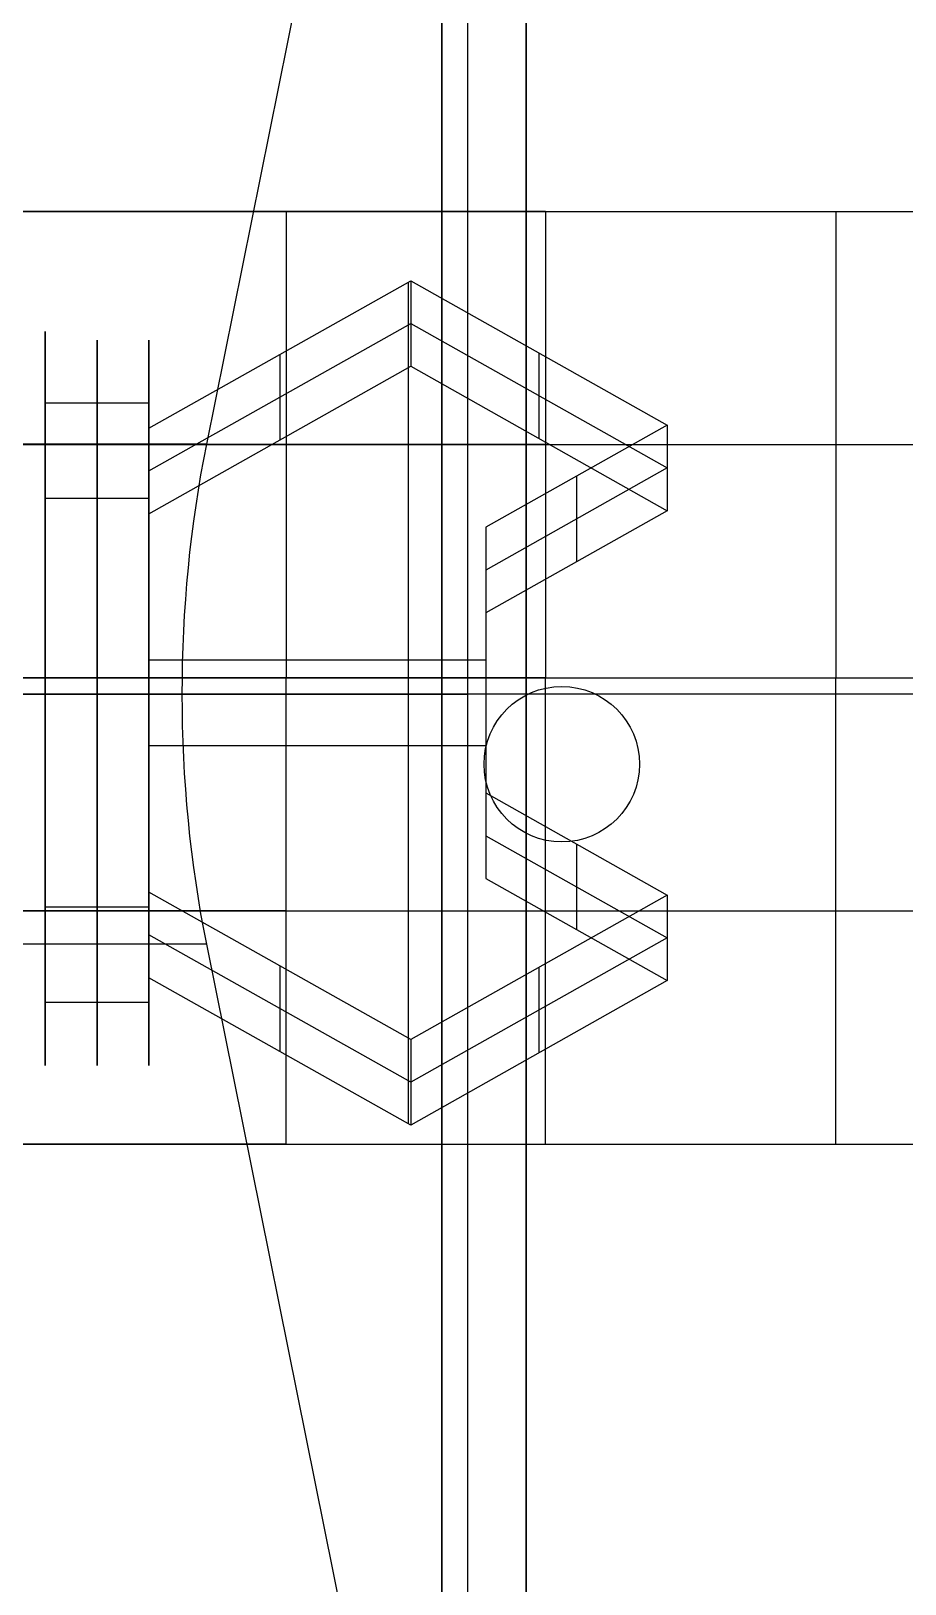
# Model space of a CAD drawing. Header units: millimetres. Extents: x -1736 to -633, y -290 to 351.
# Drawn here: x -728.6 to -694.9, y 115.7 to 175.6 of the extents above; entities that cross this region are included whole.
import ezdxf

# ---------------------------------------------------------------- set-up
doc = ezdxf.new("R2010")
doc.units = ezdxf.units.MM
doc.header["$MEASUREMENT"] = 0
doc.layers.add('The Irrigation System', color=7, linetype='Continuous', true_color=0x04feff)
doc.layers.add('The Wooden Frame', color=7, linetype='Continuous', true_color=0xd8b17e)

msp = doc.modelspace()

# ---------------------------------------------------------------- linework, layer by layer
at = {"layer": 'The Irrigation System'}
for p, q in [((-711.736, 300, 110.11), (-711.736, 0, 110.11)), ((-711.736, 300, -189.89), (-711.736, 0, -189.89)), ((-711.736, 300, -39.89), (-711.736, 0, -39.89)), ((-712.736, 299, 110.11), (-712.736, 1, 110.11)), ((-712.736, 1, -188.89), (-712.736, 299, -188.89)), ((-712.736, 299, -39.89), (-712.736, 1, -39.89)), ((-724.034, 160.274, 199.422), (-713.934, 165.964, 207.768)), ((-714.034, 165.908, 207.685), (-714.034, 136.729, 164.89)), ((-713.934, 165.964, 207.768), (-713.934, 162.659, 210.021)), ((-713.934, 165.964, 207.768), (-704.034, 160.387, 199.589)), ((-724.034, 158.622, 200.549), (-713.934, 164.312, 208.894)), ((-713.934, 164.312, 208.894), (-704.034, 158.735, 200.715)), ((-718.984, 163.119, 203.595), (-718.984, 159.814, 205.848)), ((-708.984, 163.176, 203.678), (-708.984, 159.871, 205.932)), ((-724.034, 156.969, 201.676), (-713.934, 162.659, 210.021)), ((-714.034, 162.603, 209.938), (-714.034, 133.424, 167.143)), ((-713.934, 162.659, 210.021), (-704.034, 157.083, 201.842)), ((-724.034, 161.233, 179.527), (-728.034, 161.233, 179.527)), ((-728.034, 161.233, 179.527), (-728.034, 138.099, 195.301)), ((-724.034, 161.233, 179.527), (-724.034, 151.318, 186.287)), ((-724.034, 160.274, 199.422), (-724.034, 156.969, 201.676)), ((-724.034, 159.124, 197.736), (-724.034, 160.274, 199.422)), ((-704.034, 160.387, 199.589), (-711.034, 156.444, 193.805)), ((-704.034, 160.387, 199.589), (-704.034, 157.083, 201.842)), ((-724.034, 143.513, 174.839), (-724.034, 159.124, 197.736)), ((-724.034, 157.553, 198.981), (-724.034, 158.622, 200.549)), ((-704.034, 158.735, 200.715), (-711.034, 154.792, 194.932)), ((-707.534, 158.416, 196.697), (-707.534, 155.111, 198.95)), ((-724.034, 157.553, 198.981), (-728.034, 157.553, 198.981)), ((-728.034, 141.779, 175.847), (-728.034, 157.553, 198.981)), ((-704.034, 157.083, 201.842), (-711.034, 153.139, 196.058)), ((-724.034, 155.819, 199.989), (-724.034, 156.969, 201.676)), ((-711.034, 156.444, 193.805), (-711.034, 146.193, 178.77)), ((-711.034, 156.444, 193.805), (-711.034, 153.139, 196.058)), ((-724.034, 140.208, 177.092), (-724.034, 155.819, 199.989)), ((-711.034, 154.792, 194.932), (-711.034, 144.54, 179.896)), ((-711.034, 153.139, 196.058), (-711.034, 142.888, 181.023)), ((-711.034, 151.318, 186.287), (-724.034, 151.318, 186.287)), ((-711.034, 151.318, 186.287), (-711.034, 148.013, 188.541)), ((-1311.736, 150, -189.89), (-711.736, 150, -189.89)), ((-1310.736, 150, -188.89), (-712.736, 150, -188.89)), ((-728.034, 150.002, 201.505), (-732.034, 150.002, 201.505)), ((-712.736, 150, 110.11), (-712.736, 150, -188.89)), ((-712.736, 150, 110.11), (-711.736, 150, 110.11)), ((-711.736, 150, 110.11), (-711.736, 150, -189.89)), ((-724.034, 148.013, 188.541), (-724.034, 138.099, 195.301)), ((-711.034, 148.013, 188.541), (-724.034, 148.013, 188.541)), ((-711.034, 146.193, 178.77), (-711.034, 142.888, 181.023)), ((-711.034, 146.193, 178.77), (-704.034, 142.249, 172.986)), ((-711.034, 144.54, 179.896), (-704.034, 140.597, 174.113)), ((-707.534, 144.221, 175.878), (-707.534, 140.916, 178.131)), ((-724.034, 142.363, 173.152), (-724.034, 143.513, 174.839)), ((-711.034, 142.888, 181.023), (-704.034, 138.944, 175.239)), ((-713.934, 136.673, 164.807), (-724.034, 142.363, 173.152)), ((-724.034, 142.363, 173.152), (-724.034, 139.058, 175.405)), ((-704.034, 142.249, 172.986), (-713.934, 136.673, 164.807)), ((-704.034, 142.249, 172.986), (-704.034, 138.944, 175.239)), ((-724.034, 141.779, 175.847), (-728.034, 141.779, 175.847)), ((-724.034, 140.71, 174.279), (-724.034, 141.779, 175.847)), ((-713.934, 135.02, 165.933), (-724.034, 140.71, 174.279)), ((-704.034, 140.597, 174.113), (-713.934, 135.02, 165.933)), ((-724.034, 139.058, 175.405), (-724.034, 140.208, 177.092)), ((-718.984, 139.518, 168.979), (-718.984, 136.213, 171.233)), ((-708.984, 139.461, 168.896), (-708.984, 136.156, 171.15)), ((-713.934, 133.368, 167.06), (-724.034, 139.058, 175.405)), ((-704.034, 138.944, 175.239), (-713.934, 133.368, 167.06)), ((-724.034, 138.099, 195.301), (-728.034, 138.099, 195.301)), ((-713.934, 136.673, 164.807), (-713.934, 133.368, 167.06))]:
    msp.add_line(p, q, dxfattribs=at)
at = {"layer": 'The Irrigation System', "extrusion": (1, 0, 0)}
for centre in [(150.002, 187.505, -728.034), (149.666, 187.414, -728.034), (149.666, 187.414, -726.034)]:
    msp.add_circle(centre, 14, dxfattribs=at)
at = {"layer": 'The Irrigation System', "extrusion": (1, 1.04219e-13, 1.83141e-14)}
msp.add_arc((149.666, 187.414, -724.034), 14, 243.92633, 47.49991, dxfattribs=at)
at = {"layer": 'The Irrigation System', "extrusion": (1, -2.28883e-11, -3.15321e-11)}
msp.add_arc((149.666, 187.414, -724.034), 14, 47.49991, 55.71312, dxfattribs=at)
at = {"layer": 'The Irrigation System', "extrusion": (1, -2.71888e-11, -4.6301e-11)}
msp.add_arc((149.666, 187.414, -724.034), 14, 55.71312, 63.92633, dxfattribs=at)
at = {"layer": 'The Irrigation System', "extrusion": (1, 3.13104e-14, -2.1348e-14)}
msp.add_arc((149.666, 187.414, -724.034), 14, 63.92633, 227.49991, dxfattribs=at)
at = {"layer": 'The Irrigation System', "extrusion": (1, -2.94619e-12, -3.26157e-12)}
msp.add_arc((149.666, 187.414, -724.034), 14, 227.49991, 243.92633, dxfattribs=at)
at = {"layer": 'The Wooden Frame'}
for p, q in [((-721.805, 159.653, -307.467), (-696.156, 287.035, -272.591)), ((-721.805, 159.653, -307.467), (-696.156, 287.035, -272.591)), ((-709.477, 287, -748.91), (-709.477, 13, -748.91)), ((-709.477, 13, -688.91), (-709.477, 287, -688.91)), ((-708.736, 168.635, 1189.201), (-1316.736, 168.635, 1189.201)), ((-1306.736, 168.635, 1149.201), (-718.736, 168.635, 1149.201)), ((-718.736, 168.635, 1149.201), (-718.736, 150.635, 1149.201)), ((-708.736, 168.635, 1189.201), (-708.736, 150.635, 1189.201)), ((-697.522, 168.635, 1140.414), (-697.522, 150.635, 1140.414)), ((-708.736, 159.635, 1189.201), (-1316.736, 159.635, 1189.201)), ((-1306.736, 159.635, 1149.201), (-718.736, 159.635, 1149.201)), ((-721.805, 159.653, -307.467), (-736.305, 159.653, -296.802)), ((-721.805, 159.653, -307.467), (-736.305, 159.653, -296.802)), ((-718.736, 150.635, 1149.201), (-852.736, 150.635, 1149.201)), ((-852.736, 150.635, 1189.201), (-708.736, 150.635, 1189.201)), ((-708.736, 150.635, 1189.201), (-852.736, 150.635, 1189.201)), ((-852.736, 150.635, 1149.201), (-718.736, 150.635, 1149.201)), ((-718.736, 132.635, 1149.201), (-718.736, 150.635, 1149.201)), ((-708.736, 132.635, 1189.201), (-708.736, 150.635, 1189.201)), ((-697.522, 132.635, 1140.414), (-697.522, 150.635, 1140.414)), ((-673.236, 150, 276.888), (-731.236, 150, 276.888)), ((-673.236, 150, 258.888), (-731.236, 150, 258.888)), ((-708.104, 150.3, -207.89), (-708.104, 150.3, -189.89)), ((-708.104, 150.3, -207.89), (-708.104, 150.3, -189.89)), ((-1316.736, 141.635, 1189.201), (-708.736, 141.635, 1189.201)), ((-718.736, 141.635, 1149.201), (-1306.736, 141.635, 1149.201)), ((-721.805, 140.347, -307.467), (-736.305, 140.347, -296.802)), ((-721.805, 140.347, -307.467), (-736.305, 140.347, -296.802)), ((-696.156, 12.965, -272.591), (-721.805, 140.347, -307.467)), ((-696.156, 12.965, -272.591), (-721.805, 140.347, -307.467)), ((-1316.736, 132.635, 1189.201), (-708.736, 132.635, 1189.201)), ((-718.736, 132.635, 1149.201), (-1306.736, 132.635, 1149.201))]:
    msp.add_line(p, q, dxfattribs=at)
for centre in [(-708.104, 147.3, -207.89), (-708.104, 147.3, -189.89), (-708.104, 147.3, -207.89), (-708.104, 147.3, -189.89)]:
    msp.add_circle(centre, 3, dxfattribs=at)
at = {"layer": 'The Wooden Frame', "extrusion": (6.86161e-15, 1, 6.86161e-15)}
for centre in [(718.736, 1119.201, 168.635), (718.736, 1119.201, 159.635)]:
    msp.add_arc(centre, 30, 90, 180, dxfattribs=at)
at = {"layer": 'The Wooden Frame', "extrusion": (3.4308e-15, 1, 3.4308e-15)}
for centre in [(708.736, 1129.201, 168.635), (708.736, 1129.201, 159.635)]:
    msp.add_arc(centre, 60, 90, 180, dxfattribs=at)
at = {"layer": 'The Wooden Frame', "extrusion": (0.805598, 9.78604e-16, -0.592462)}
msp.add_arc((150, -646.932, -399.322), 30, 251.22947, 288.77053, dxfattribs=at)
msp.add_arc((150, -646.932, -399.322), 30, 251.22947, 288.77053, dxfattribs=at)
at = {"layer": 'The Wooden Frame', "extrusion": (0, 1, 0)}
for centre, radius in [((718.736, 1119.201, 150.635), 30), ((708.736, 1129.201, 150.635), 60), ((718.736, 1119.201, 141.635), 30), ((708.736, 1129.201, 141.635), 60)]:
    msp.add_arc(centre, radius, 90, 180, dxfattribs=at)
at = {"layer": 'The Wooden Frame', "extrusion": (4.57441e-15, 1, 4.57441e-15)}
msp.add_arc((718.736, 1119.201, 150.635), 30, 90, 180, dxfattribs=at)
at = {"layer": 'The Wooden Frame', "extrusion": (2.2872e-15, 1, 2.2872e-15)}
msp.add_arc((708.736, 1129.201, 150.635), 60, 90, 180, dxfattribs=at)
at = {"layer": 'The Wooden Frame', "extrusion": (-2.2872e-15, 1, -2.2872e-15)}
msp.add_arc((718.736, 1119.201, 132.635), 30, 90, 180, dxfattribs=at)
at = {"layer": 'The Wooden Frame', "extrusion": (-1.1436e-15, 1, -1.1436e-15)}
msp.add_arc((708.736, 1129.201, 132.635), 60, 90, 180, dxfattribs=at)

doc.saveas('drawing.dxf')
